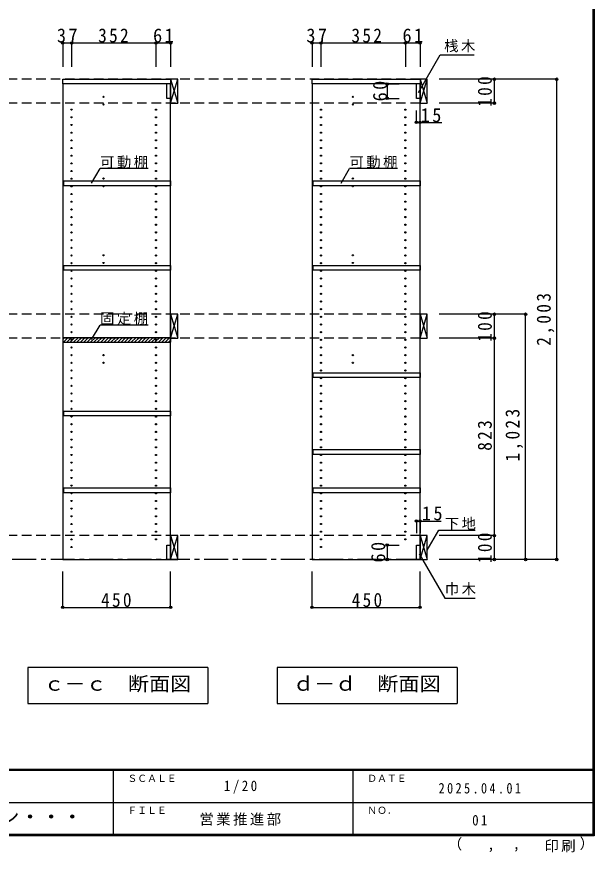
# Model space of a CAD drawing. Units: millimetres at full size, sheet at 1:20. Extents: x -3922 to 3878, y -2932 to 2722.
# Drawn here: x 1470 to 3878, y -2932 to 552 of the extents above; entities that cross this region are included whole.
import ezdxf
from ezdxf.enums import TextEntityAlignment as Align

# ---------------------------------------------------------------- set-up
doc = ezdxf.new("R2010")
doc.units = ezdxf.units.MM
doc.header["$LTSCALE"] = 20
doc.header["$PDMODE"] = 32
doc.header["$PDSIZE"] = 10
doc.linetypes.add('CHAIN1', pattern=[8, 5, -1, 1, -1])
doc.linetypes.add('DASHED2', pattern=[3, 2, -1])
for name, color, linetype in [('0-2_本体', 2, 'Continuous'), ('0-3_固定棚', 2, 'Continuous'), ('0-4_可動棚', 3, 'Continuous'), ('0-5', 4, 'Continuous'), ('0-7_桟木・巾木', 2, 'Continuous'), ('0-8_引き出し', 7, 'Continuous'), ('0-A_文字', 7, 'Continuous'), ('0-B_寸法', 7, 'Continuous'), ('0-C_ハッチ', 4, 'Continuous'), ('F-1_枠', 6, 'Continuous'), ('F-A_文字', 7, 'Continuous')]:
    doc.layers.add(name, color=color, linetype=linetype)
doc.styles.add('ＭＳ ゴシック', font='')
doc.styles.get('ＭＳ ゴシック').set_extended_font_data('MS Gothic')

msp = doc.modelspace()

# ---------------------------------------------------------------- linework, layer by layer
at = {"layer": '0-2_本体'}
for p, q in [((1661.3, 271.73), (1661.3, 291.73)), ((1661.3, 291.73), (2111.3, 291.73)), ((2111.3, 291.73), (2111.3, 271.73)), ((2701.3, 271.73), (2701.3, 291.73)), ((2701.3, 291.73), (3151.3, 291.73)), ((3151.3, 291.73), (3151.3, 271.73)), ((2111.3, 271.73), (1661.3, 271.73)), ((3151.3, 271.73), (2701.3, 271.73))]:
    msp.add_line(p, q, dxfattribs=at)
at = {"layer": '0-3_固定棚'}
for p, q in [((1661.3, -785.27), (1661.3, -805.27)), ((1661.3, -785.27), (2111.3, -785.27)), ((2111.3, -785.27), (2111.3, -805.27)), ((1661.3, -805.27), (2111.3, -805.27))]:
    msp.add_line(p, q, dxfattribs=at)
at = {"layer": '0-4_可動棚', "color": 2}
for points in [[(1666.3, -132.77), (2111.3, -132.77), (2111.3, -152.77), (1666.3, -152.77)], [(2706.3, -132.77), (3151.3, -132.77), (3151.3, -152.77), (2706.3, -152.77)], [(1666.3, -484.77), (2111.3, -484.77), (2111.3, -504.77), (1666.3, -504.77)], [(2706.3, -484.77), (3151.3, -484.77), (3151.3, -504.77), (2706.3, -504.77)], [(2706.3, -932.77), (3151.3, -932.77), (3151.3, -952.77), (2706.3, -952.77)], [(1666.3, -1092.77), (2111.3, -1092.77), (2111.3, -1112.77), (1666.3, -1112.77)], [(2706.3, -1252.77), (3151.3, -1252.77), (3151.3, -1272.77), (2706.3, -1272.77)], [(1666.3, -1412.77), (2111.3, -1412.77), (2111.3, -1432.77), (1666.3, -1432.77)], [(2706.3, -1412.77), (3151.3, -1412.77), (3151.3, -1432.77), (2706.3, -1432.77)]]:
    msp.add_lwpolyline(points, close=True, dxfattribs=at)
at = {"layer": '0-5', "color": 3}
for p, q in [((1661.3, 271.73), (1661.3, -1711.27)), ((2111.3, 271.73), (1661.3, 271.73)), ((2111.3, -1711.27), (2111.3, 271.73)), ((2701.3, 271.73), (2701.3, -1711.27)), ((3151.3, 271.73), (2701.3, 271.73)), ((3151.3, -1711.27), (3151.3, 271.73)), ((1661.3, -1711.27), (2111.3, -1711.27)), ((2701.3, -1711.27), (3151.3, -1711.27))]:
    msp.add_line(p, q, dxfattribs=at)
at = {"layer": '0-5'}
for centre in [(1831.3, 218.23), (2871.3, 218.23), (1831.3, 186.23), (2871.3, 186.23), (1698.3, 164.73), (2050.3, 164.73), (2738.3, 164.73), (3090.3, 164.73), (1698.3, 132.73), (2050.3, 132.73), (2738.3, 132.73), (3090.3, 132.73), (1698.3, 100.73), (1698.3, 68.73), (2050.3, 100.73), (2050.3, 68.73), (2738.3, 100.73), (2738.3, 68.73), (3090.3, 100.73), (3090.3, 68.73), (1698.3, 36.73), (2050.3, 36.73), (2738.3, 36.73), (3090.3, 36.73), (1698.3, 4.73), (2050.3, 4.73), (2738.3, 4.73), (3090.3, 4.73), (1698.3, -27.27), (2050.3, -27.27), (2738.3, -27.27), (3090.3, -27.27), (1698.3, -59.27), (2050.3, -59.27), (2738.3, -59.27), (3090.3, -59.27), (1698.3, -91.27), (2050.3, -91.27), (2738.3, -91.27), (3090.3, -91.27), (1698.3, -123.27), (1831.3, -122.77), (2050.3, -123.27), (2738.3, -123.27), (2871.3, -122.77), (3090.3, -123.27), (1698.3, -155.27), (1831.3, -154.77), (2050.3, -155.27), (2738.3, -155.27), (2871.3, -154.77), (3090.3, -155.27), (1698.3, -187.27), (2050.3, -187.27), (2738.3, -187.27), (3090.3, -187.27), (1698.3, -219.27), (2050.3, -219.27), (2738.3, -219.27), (3090.3, -219.27), (1698.3, -251.27), (2050.3, -251.27), (2738.3, -251.27), (3090.3, -251.27), (1698.3, -283.27), (1698.3, -315.27), (2050.3, -283.27), (2050.3, -315.27), (2738.3, -283.27), (2738.3, -315.27), (3090.3, -283.27), (3090.3, -315.27), (1698.3, -347.27), (2050.3, -347.27), (2738.3, -347.27), (3090.3, -347.27), (1698.3, -379.27), (2050.3, -379.27), (2738.3, -379.27), (3090.3, -379.27), (1698.3, -411.27), (2050.3, -411.27), (2738.3, -411.27), (3090.3, -411.27), (1698.3, -443.27), (1831.3, -442.77), (2050.3, -443.27), (2738.3, -443.27), (2871.3, -442.77), (3090.3, -443.27), (1698.3, -475.27), (1831.3, -474.77), (2050.3, -475.27), (2738.3, -475.27), (2871.3, -474.77), (3090.3, -475.27), (1698.3, -507.27), (2050.3, -507.27), (2738.3, -507.27), (3090.3, -507.27), (1698.3, -539.27), (2050.3, -539.27), (2738.3, -539.27), (3090.3, -539.27), (1698.3, -571.27), (2050.3, -571.27), (2738.3, -571.27), (3090.3, -571.27), (1698.3, -603.27), (2050.3, -603.27), (2738.3, -603.27), (3090.3, -603.27), (1698.3, -635.27), (2050.3, -635.27), (2738.3, -635.27), (3090.3, -635.27), (1698.3, -667.27), (1698.3, -699.27), (2050.3, -667.27), (2050.3, -699.27), (2738.3, -667.27), (2738.3, -699.27), (3090.3, -667.27), (3090.3, -699.27), (1698.3, -731.27), (2050.3, -731.27), (2738.3, -731.27), (3090.3, -731.27), (1698.3, -763.27), (2050.3, -763.27), (2738.3, -763.27), (3090.3, -763.27), (1698.3, -795.27), (2050.3, -795.27), (2738.3, -795.27), (3090.3, -795.27), (1698.3, -827.27), (2050.3, -827.27), (2738.3, -827.27), (3090.3, -827.27), (1698.3, -859.27), (1831.3, -858.77), (2050.3, -859.27), (2738.3, -859.27), (2871.3, -858.77), (3090.3, -859.27), (1698.3, -891.27), (1831.3, -890.77), (2050.3, -891.27), (2738.3, -891.27), (2871.3, -890.77), (3090.3, -891.27), (1698.3, -923.27), (2050.3, -923.27), (2738.3, -923.27), (3090.3, -923.27), (1698.3, -955.27), (2050.3, -955.27), (2738.3, -955.27), (3090.3, -955.27), (1698.3, -987.27), (2050.3, -987.27), (2738.3, -987.27), (3090.3, -987.27), (1698.3, -1019.27), (2050.3, -1019.27), (2738.3, -1019.27), (3090.3, -1019.27), (1698.3, -1051.27), (2050.3, -1051.27), (2738.3, -1051.27), (3090.3, -1051.27), (1698.3, -1083.27), (1698.3, -1115.27), (2050.3, -1083.27), (2050.3, -1115.27), (2738.3, -1083.27), (2738.3, -1115.27), (3090.3, -1083.27), (3090.3, -1115.27), (1698.3, -1147.27), (2050.3, -1147.27), (2738.3, -1147.27), (3090.3, -1147.27), (1698.3, -1179.27), (2050.3, -1179.27), (2738.3, -1179.27), (3090.3, -1179.27), (1698.3, -1211.27), (2050.3, -1211.27), (2738.3, -1211.27), (3090.3, -1211.27), (1698.3, -1243.27), (2050.3, -1243.27), (2738.3, -1243.27), (3090.3, -1243.27), (1698.3, -1275.27), (2050.3, -1275.27), (2738.3, -1275.27), (3090.3, -1275.27), (1698.3, -1307.27), (2050.3, -1307.27), (2738.3, -1307.27), (3090.3, -1307.27), (1698.3, -1339.27), (2050.3, -1339.27), (2738.3, -1339.27), (3090.3, -1339.27), (1698.3, -1371.27), (2050.3, -1371.27), (2738.3, -1371.27), (3090.3, -1371.27), (1698.3, -1403.27), (2050.3, -1403.27), (2738.3, -1403.27), (3090.3, -1403.27), (1698.3, -1435.27), (2050.3, -1435.27), (2738.3, -1435.27), (3090.3, -1435.27), (1698.3, -1467.27), (1698.3, -1499.27), (2050.3, -1467.27), (2050.3, -1499.27), (2738.3, -1467.27), (2738.3, -1499.27), (3090.3, -1467.27), (3090.3, -1499.27), (1698.3, -1531.27), (2050.3, -1531.27), (2738.3, -1531.27), (3090.3, -1531.27), (1698.3, -1563.27), (2050.3, -1563.27), (2738.3, -1563.27), (3090.3, -1563.27), (1698.3, -1595.27), (2050.3, -1595.27), (2738.3, -1595.27), (3090.3, -1595.27), (1698.3, -1627.27), (2050.3, -1627.27), (2738.3, -1627.27), (3090.3, -1627.27), (1698.3, -1659.27), (2738.3, -1659.27)]:
    msp.add_circle(centre, 2.5, dxfattribs=at)
at = {"layer": '0-7_桟木・巾木'}
for p, q in [((2111.3, 271.73), (2096.3, 271.73)), ((2096.3, 211.73), (2096.3, 271.73)), ((2111.3, 271.73), (2111.3, 230.73)), ((3151.3, 271.73), (3136.3, 271.73)), ((3136.3, 211.73), (3136.3, 271.73)), ((3151.3, 271.73), (3151.3, 230.73)), ((2096.3, -1651.27), (2111.3, -1651.27)), ((2111.3, -1651.27), (2111.3, -1711.27)), ((3136.3, -1651.27), (3151.3, -1651.27)), ((3151.3, -1651.27), (3151.3, -1711.27))]:
    msp.add_line(p, q, dxfattribs=at)
for points in [[(2111.3, 211.73), (2099.81, 211.73), (2096.3, 211.73)], [(3151.3, 211.73), (3139.81, 211.73), (3136.3, 211.73)], [(2111.3, -1711.27), (2096.3, -1711.27), (2096.3, -1651.27)], [(3151.3, -1711.27), (3136.3, -1711.27), (3136.3, -1651.27)]]:
    msp.add_lwpolyline(points, dxfattribs=at)
at = {"layer": '0-8_引き出し', "color": 3}
for p, q in [((2111.3, 291.73), (2111.3, 191.73)), ((2141.3, 291.73), (2111.3, 291.73)), ((2141.3, 191.73), (2141.3, 291.73)), ((3151.3, 291.73), (3151.3, 191.73)), ((3181.3, 291.73), (3151.3, 291.73)), ((3181.3, 191.73), (3181.3, 291.73)), ((2111.3, 191.73), (2141.3, 191.73)), ((3151.3, 191.73), (3181.3, 191.73)), ((3151.3, -688.27), (3151.3, -788.27)), ((3181.3, -688.27), (3151.3, -688.27)), ((3181.3, -788.27), (3181.3, -688.27)), ((3151.3, -788.27), (3181.3, -788.27)), ((2111.3, -1611.27), (2111.3, -1711.27)), ((2141.3, -1611.27), (2111.3, -1611.27)), ((2141.3, -1711.27), (2141.3, -1611.27)), ((3151.3, -1611.27), (3151.3, -1711.27)), ((3181.3, -1611.27), (3151.3, -1611.27)), ((3181.3, -1711.27), (3181.3, -1611.27)), ((2111.3, -1711.27), (2141.3, -1711.27)), ((3151.3, -1711.27), (3181.3, -1711.27))]:
    msp.add_line(p, q, dxfattribs=at)
at = {"layer": '0-8_引き出し'}
for p, q in [((2111.3, 191.73), (2141.3, 291.73)), ((2111.3, 291.73), (2141.3, 191.73)), ((3151.3, 191.73), (3181.3, 291.73)), ((3151.3, 291.73), (3181.3, 191.73)), ((2111.3, -688.27), (2141.3, -788.27)), ((2111.3, -788.27), (2141.3, -688.27)), ((3151.3, -788.27), (3181.3, -688.27)), ((3151.3, -688.27), (3181.3, -788.27)), ((2111.3, -1711.27), (2141.3, -1611.27)), ((2111.3, -1611.27), (2141.3, -1711.27)), ((3151.3, -1711.27), (3181.3, -1611.27)), ((3151.3, -1611.27), (3181.3, -1711.27))]:
    msp.add_line(p, q, dxfattribs=at)
at = {"layer": '0-8_引き出し', "color": 3}
msp.add_lwpolyline([(2141.3, -788.27), (2141.3, -688.27), (2111.3, -688.27), (2111.3, -788.27)], close=True, dxfattribs=at)
at = {"layer": '0-A_文字'}
for p, q in [((3144.63, 236.27), (3235.51, 393.67)), ((3235.51, 393.67), (3377.74, 393.67)), ((1782.17, -141.83), (1817.19, -81.18)), ((2017.19, -81.18), (1817.19, -81.18)), ((2822.17, -141.83), (2857.19, -81.18)), ((3057.19, -81.18), (2857.19, -81.18)), ((1782.17, -794.33), (1817.19, -733.68)), ((2017.19, -733.68), (1817.19, -733.68)), ((3181.3, -1672.95), (3230.07, -1588.48)), ((3230.07, -1588.48), (3380.6, -1588.48)), ((2266.3, -2161.27), (2266.3, -2311.27)), ((3306.3, -2161.27), (3306.3, -2311.27)), ((1516.3, -2311.27), (2266.3, -2311.27)), ((2556.3, -2311.27), (3306.3, -2311.27))]:
    msp.add_line(p, q, dxfattribs=at)
at = {"layer": '0-A_文字', "linetype": 'CHAIN1'}
msp.add_line((3151.3, -1711.27), (-3093.06, -1711.27), dxfattribs=at)
at = {"layer": '0-A_文字'}
for points in [[(3147.49, -1687.54), (3254.57, -1873.01), (3380.6, -1873.01)], [(2266.3, -2161.27), (1516.3, -2161.27), (1516.3, -2311.27)], [(3306.3, -2161.27), (2556.3, -2161.27), (2556.3, -2311.27)]]:
    msp.add_lwpolyline(points, dxfattribs=at)
at = {"layer": '0-B_寸法', "color": 4}
for p, q in [((1661.3, 442.73), (1661.3, 342.73)), ((1661.3, 442.73), (2111.3, 442.73)), ((1698.3, 442.73), (1698.3, 342.73)), ((2050.3, 442.73), (2050.3, 342.73)), ((2111.3, 442.73), (2111.3, 342.73)), ((2701.3, 442.73), (2701.3, 342.73)), ((2701.3, 442.73), (3151.3, 442.73)), ((2738.3, 442.73), (2738.3, 342.73)), ((3090.3, 442.73), (3090.3, 342.73)), ((3151.3, 442.73), (3151.3, 342.73)), ((3461.3, 291.73), (3231.3, 291.73)), ((3721.3, 291.73), (3231.3, 291.73)), ((3461.3, 191.73), (3461.3, 291.73)), ((3721.3, -1711.27), (3721.3, 291.73)), ((3014.3, 271.73), (3014.3, 211.73)), ((3014.3, 271.73), (3064.3, 271.73)), ((3014.3, 211.73), (3064.3, 211.73)), ((3461.3, 191.73), (3231.3, 191.73)), ((3136.3, 111.73), (3136.3, 161.73)), ((3151.3, 111.73), (3151.3, 161.73)), ((3136.3, 111.73), (3242.33, 111.73)), ((3461.3, -688.27), (3231.3, -688.27)), ((3461.3, -788.27), (3461.3, -688.27)), ((3591.3, -688.27), (3461.3, -688.27)), ((3591.3, -1711.27), (3591.3, -688.27)), ((3461.3, -788.27), (3231.3, -788.27)), ((3461.3, -1611.27), (3461.3, -788.27)), ((3136.3, -1551.27), (3136.3, -1601.27)), ((3136.3, -1551.27), (3239.76, -1551.27)), ((3151.3, -1551.27), (3151.3, -1601.27)), ((3461.3, -1611.27), (3231.3, -1611.27)), ((3461.3, -1711.27), (3461.3, -1611.27)), ((3014.3, -1651.27), (3064.3, -1651.27)), ((3014.3, -1651.27), (3014.3, -1711.27)), ((3014.3, -1711.27), (3064.3, -1711.27)), ((3461.3, -1711.27), (3231.3, -1711.27)), ((3721.3, -1711.27), (3231.3, -1711.27)), ((3591.3, -1711.27), (3461.3, -1711.27)), ((1661.3, -1911.27), (1661.3, -1761.27)), ((2111.3, -1911.27), (2111.3, -1761.27)), ((2701.3, -1911.27), (2701.3, -1761.27)), ((3151.3, -1911.27), (3151.3, -1761.27)), ((1661.3, -1911.27), (2111.3, -1911.27)), ((2701.3, -1911.27), (3151.3, -1911.27))]:
    msp.add_line(p, q, dxfattribs=at)
at = {"layer": '0-B_寸法', "color": 4, "linetype": 'DASHED2'}
for p, q in [((3151.3, 291.73), (-3093.06, 291.73)), ((3151.3, 191.73), (-3305.36, 191.73)), ((3151.3, -688.27), (-3305.36, -688.27)), ((3151.3, -788.27), (-3305.36, -788.27)), ((3151.3, -1611.27), (-3305.36, -1611.27))]:
    msp.add_line(p, q, dxfattribs=at)
at = {"layer": '0-B_寸法'}
for p in [(1661.3, 442.73), (1698.3, 442.73), (2050.3, 442.73), (2111.3, 442.73), (2701.3, 442.73), (2738.3, 442.73), (3090.3, 442.73), (3151.3, 442.73), (3461.3, 291.73), (3721.3, 291.73), (3014.3, 271.73), (3014.3, 211.73), (3461.3, 191.73), (3136.3, 111.73), (3151.3, 111.73), (3461.3, -688.27), (3591.3, -688.27), (3461.3, -788.27), (3136.3, -1551.27), (3151.3, -1551.27), (3461.3, -1611.27), (3014.3, -1651.27), (3014.3, -1711.27), (3461.3, -1711.27), (3591.3, -1711.27), (3721.3, -1711.27), (1661.3, -1911.27), (2111.3, -1911.27), (2701.3, -1911.27), (3151.3, -1911.27)]:
    msp.add_point(p, dxfattribs=at)
at = {"layer": '0-C_ハッチ'}
for p, q in [((1661.3, -794.22), (1670.25, -785.27)), ((1664.39, -805.27), (1684.39, -785.27)), ((1678.53, -805.27), (1698.53, -785.27)), ((1692.68, -805.27), (1712.68, -785.27)), ((1706.82, -805.27), (1726.82, -785.27)), ((1720.96, -805.27), (1740.96, -785.27)), ((1735.1, -805.27), (1755.1, -785.27)), ((1749.24, -805.27), (1769.24, -785.27)), ((1763.39, -805.27), (1783.39, -785.27)), ((1777.53, -805.27), (1797.53, -785.27)), ((1791.67, -805.27), (1811.67, -785.27)), ((1805.81, -805.27), (1825.81, -785.27)), ((1819.95, -805.27), (1839.95, -785.27)), ((1834.1, -805.27), (1854.1, -785.27)), ((1848.24, -805.27), (1868.24, -785.27)), ((1862.38, -805.27), (1882.38, -785.27)), ((1876.52, -805.27), (1896.52, -785.27)), ((1890.67, -805.27), (1910.67, -785.27)), ((1904.81, -805.27), (1924.81, -785.27)), ((1918.95, -805.27), (1938.95, -785.27)), ((1933.09, -805.27), (1953.09, -785.27)), ((1947.23, -805.27), (1967.23, -785.27)), ((1961.38, -805.27), (1981.38, -785.27)), ((1975.52, -805.27), (1995.52, -785.27)), ((1989.66, -805.27), (2009.66, -785.27)), ((2003.8, -805.27), (2023.8, -785.27)), ((2017.94, -805.27), (2037.94, -785.27)), ((2032.09, -805.27), (2052.09, -785.27)), ((2046.23, -805.27), (2066.23, -785.27)), ((2060.37, -805.27), (2080.37, -785.27)), ((2074.51, -805.27), (2094.51, -785.27)), ((2088.66, -805.27), (2108.66, -785.27)), ((2102.8, -805.27), (2111.3, -796.76))]:
    msp.add_line(p, q, dxfattribs=at)
at = {"layer": 'F-1_枠'}
for p, q in [((3871.3, 2722.29), (3871.3, -2864.37)), ((3874.63, 2722.29), (3874.63, -2864.37)), ((3877.97, 2722.29), (3877.97, -2864.37)), ((3877.97, -2587.71), (-3922.03, -2587.71)), ((3877.97, -2591.04), (-3922.03, -2591.04)), ((1871.3, -2591.04), (1871.3, -2857.71)), ((2871.3, -2591.04), (2871.3, -2857.71)), ((-22.03, -2724.37), (3871.3, -2724.38)), ((3877.97, -2857.71), (-3922.03, -2857.71)), ((3877.97, -2861.04), (-3922.03, -2861.04)), ((3877.97, -2864.37), (-3922.03, -2864.37))]:
    msp.add_line(p, q, dxfattribs=at)

# ---------------------------------------------------------------- texts
at = {"layer": '0-A_文字', "style": 'ＭＳ ゴシック', "width": 1.1}
for s, p in [('ｃ－ｃ\u3000断面図', (1581.3, -2276.27)), ('ｄ－ｄ\u3000断面図', (2621.3, -2276.27))]:
    msp.add_text(s, height=58.65, dxfattribs=at).set_placement(p, align=Align.BOTTOM_LEFT)
at = {"layer": '0-A_文字', "char_height": 43.99, "attachment_point": 7, "style": 'ＭＳ ゴシック'}
for s, insert in [('\\T1.17;桟木', (3251.71, 403.88)), ('\\T1.17;可動棚', (1817.19, -81.18)), ('\\T1.17;可動棚', (2857.19, -81.18)), ('\\T1.17;固定棚', (1817.19, -733.68)), ('\\T1.17;下地', (3254.57, -1588.48)), ('\\T1.17;巾木', (3254.57, -1861.06))]:
    msp.add_mtext(s, dxfattribs=dict(at, insert=insert))
at = {"layer": '0-B_寸法', "char_height": 58.65, "attachment_point": 7, "style": 'ＭＳ ゴシック'}
for s, insert in [('\\T1.27;\\W0.95;37', (1637.3, 443.94)), ('\\T1.27;\\W0.9;352', (1809.3, 443.94)), ('\\T1.27;\\W0.95;61', (2038.3, 443.94)), ('\\T1.27;\\W0.95;37', (2677.3, 443.94)), ('\\T1.27;\\W0.9;352', (2865.3, 443.94)), ('\\T1.27;\\W0.95;61', (3078.3, 443.94)), ('\\T1.27;\\W0.95;15', (3154.19, 111.73)), ('\\T1.27;\\W0.95;15', (3159.21, -1548.8)), ('\\T1.27;\\W0.9;450', (1821.3, -1910.06)), ('\\T1.27;\\W0.9;450', (2866.3, -1910.06))]:
    msp.add_mtext(s, dxfattribs=dict(at, insert=insert))
at = {"layer": '0-B_寸法', "char_height": 58.65, "attachment_point": 7, "rotation": 90, "style": 'ＭＳ ゴシック'}
for s, insert in [('\\T1.27;\\W0.95;60', (3014.3, 199.23)), ('\\T1.27;\\W0.9;100', (3451.3, 176.73)), ('\\T1.28;\\W0.9;2,003', (3711.3, -819.77)), ('\\T1.27;\\W0.9;100', (3451.3, -803.27)), ('\\T1.28;\\W0.9;1,023', (3581.3, -1302.77)), ('\\T1.27;\\W0.9;823', (3451.3, -1257.77)), ('\\T1.27;\\W0.9;100', (3451.3, -1726.27)), ('\\T1.27;\\W0.95;60', (3006.69, -1723.77))]:
    msp.add_mtext(s, dxfattribs=dict(at, insert=insert))
at = {"layer": 'F-A_文字', "style": 'ＭＳ ゴシック'}
for s, height, p in [('ＳＣＡＬＥ', 29.33, (1931.3, -2647.71)), ('ＤＡＴＥ', 29.33, (2931.3, -2647.71)), ('ＦＩＬＥ', 29.33, (1931.3, -2781.04)), ('ＮＯ．', 29.33, (2931.3, -2781.04)), ('（', 43.99, (3267.32, -2933.25)), ('）', 43.99, (3816.9, -2930.46)), (',', 43.99, (3432.15, -2933.25)), (',', 43.99, (3538.1, -2931.39))]:
    msp.add_text(s, height=height, dxfattribs=at).set_placement(p, align=Align.BOTTOM_LEFT)
at = {"layer": 'F-A_文字', "style": 'ＭＳ ゴシック', "width": 1.1}
msp.add_text('ウッドワン・・・', height=58.65, dxfattribs=at).set_placement((1041.3, -2831.04), align=Align.BOTTOM_LEFT)
at = {"layer": 'F-A_文字', "char_height": 43.99, "attachment_point": 7, "style": 'ＭＳ ゴシック'}
for s, insert in [('\\T1.38;\\W0.9;1/20', (2333.8, -2687.71)), ('\\T1.39;\\W0.85;2025.04.01', (3228.8, -2687.71)), ('\\T1.17;営業推進部', (2231.3, -2821.04)), ('\\T1.36;\\W0.9;01', (3368.8, -2821.04)), ('\\T1.17;印刷', (3670.07, -2932.32))]:
    msp.add_mtext(s, dxfattribs=dict(at, insert=insert))

doc.saveas('drawing.dxf')
